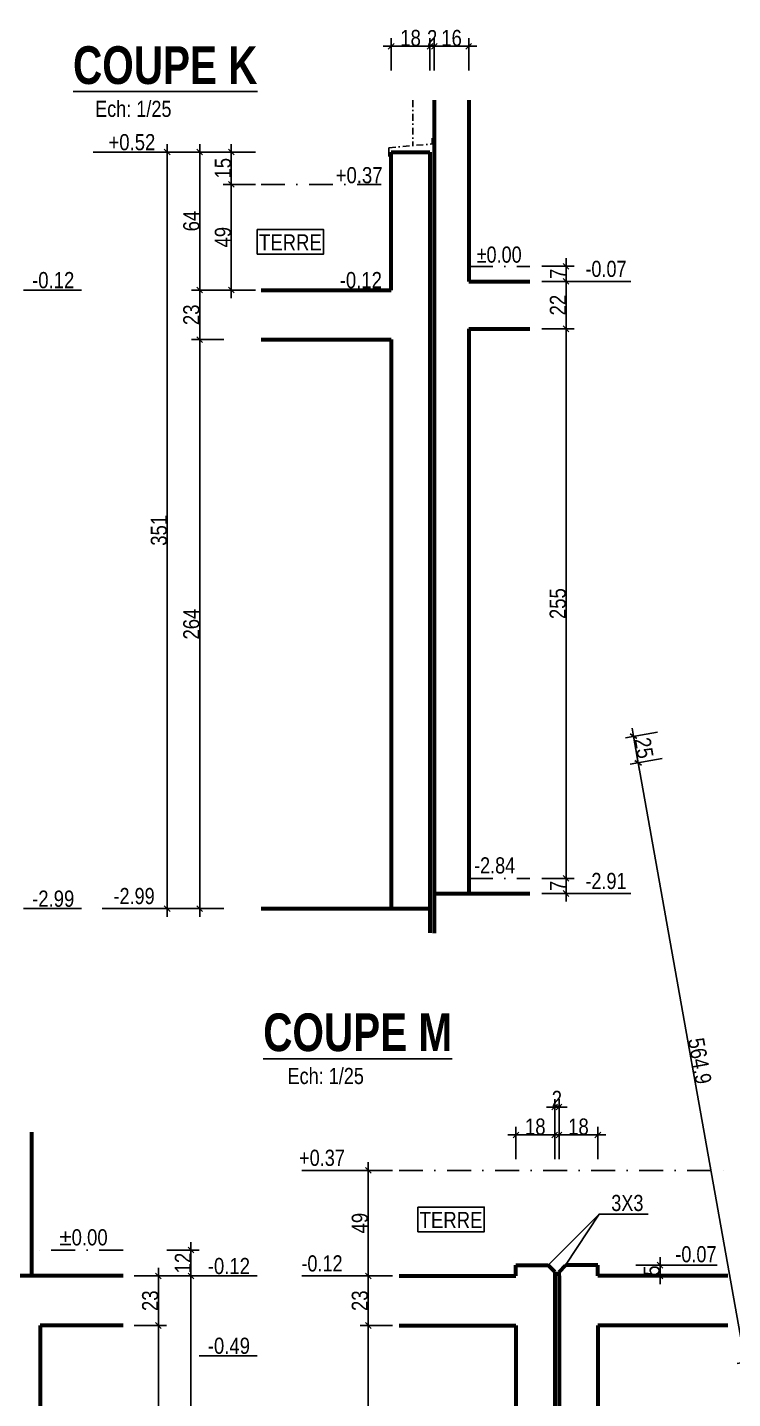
# Model space of a CAD drawing. Header units: centimetres. Extents: x 38820 to 82487, y -36363 to -12804.
# Drawn here: x 46675 to 47329, y -25191 to -23919 of the extents above; entities that cross this region are included whole.
import ezdxf
from ezdxf.enums import TextEntityAlignment as Align

# ---------------------------------------------------------------- set-up
doc = ezdxf.new("R2010")
doc.units = ezdxf.units.CM
doc.header["$LTSCALE"] = 0.5
doc.linetypes.add('TIRETPT2', pattern=[12.7, 6.35, -3.175, 0, -3.175])
doc.layers.get('DEFPOINTS').update_dxf_attribs({"linetype": 'CONTINUOUS'})
for name, color, linetype in [('01_cote_gen', 4, 'CONTINUOUS'), ('01_linteaux', 2, 'CONTINUOUS'), ('01_texte', 230, 'CONTINUOUS'), ('AA_COTES', 2, 'CONTINUOUS')]:
    doc.layers.add(name, color=color, linetype=linetype)
doc.layers.add('01_murs_coup', color=5, linetype='CONTINUOUS', lineweight=60)
doc.styles.add('Arial Narrow', font='ARIALN.TTF')
doc.styles.add('impact', font='impact.ttf')
doc.styles.add('MATTE_TXT', font='arial.ttf')
doc.styles.add('STYLE2', font='ARIALN.TTF')
doc.dimstyles.new('JB25', dxfattribs={"dimscale": 0.1, "dimtxt": 150, "dimasz": 15, "dimexe": 0.1, "dimexo": 0.1, "dimgap": 0.09, "dimtad": 1, "dimdec": 1, "dimlfac": 0.5, "dimdsep": 46, "dimtxsty": 'STYLE2', "dimblk1": 'BOND_G', "dimblk2": 'BOND_D', "dimsah": 1, "dimcen": 1.5, "dimdle": 0.01, "dimse1": 1, "dimse2": 1, "dimclrd": 4, "dimclre": 2, "dimclrt": 6, "dimazin": 2, "dimtfac": 2.333333, "dimtdec": 1, "dimtix": 1, "dimtmove": 2, "dimatfit": 3, "dimldrblk": 'BOND_G', "dimfxl": 1, "dimtolj": 1, "dimtzin": 0, "dimarcsym": 0})
doc.dimstyles.new('JB50', dxfattribs={"dimscale": 0.1, "dimtxt": 150, "dimasz": 15, "dimexe": 0.1, "dimexo": 0.1, "dimgap": 0.09, "dimtad": 1, "dimdec": 1, "dimdsep": 46, "dimtxsty": 'STYLE2', "dimblk1": 'BOND_G', "dimblk2": 'BOND_D', "dimsah": 1, "dimcen": 1.5, "dimdle": 0.01, "dimse1": 1, "dimse2": 1, "dimclrd": 4, "dimclre": 2, "dimclrt": 6, "dimazin": 2, "dimtfac": 2.333333, "dimtdec": 1, "dimtix": 1, "dimtmove": 2, "dimatfit": 3, "dimldrblk": 'BOND_G', "dimfxl": 1, "dimtolj": 1, "dimtzin": 0, "dimarcsym": 0})

# ---------------------------------------------------------------- blocks, each defined once
blk = doc.blocks.new('BOND_G')
at = {"layer": 'AA_COTES', "color": 0}
for p, q in [((0, -5), (0, 15)), ((5, 0), (-5, 0)), ((1.77, 1.77), (-1.77, -1.77))]:
    blk.add_line(p, q, dxfattribs=at)
blk = doc.blocks.new('BOND_D')
at = {"layer": 'AA_COTES', "color": 0}
for p, q in [((5, 0), (-5, 0)), ((-1.77, -1.77), (1.77, 1.77)), ((0, 5), (0, -15))]:
    blk.add_line(p, q, dxfattribs=at)
blk = doc.blocks.new('*D1047')
at = {"layer": '01_cote_gen', "color": 4, "lineweight": -2, "transparency": 16777216}
blk.add_line((47340.7, -25155.6), (47242, -24602.5), dxfattribs=at)
at = {"layer": 'DEFPOINTS', "color": 0}
for p in [(47290.3, -24592.3), (47241.8, -24601), (47389.6, -25148.4)]:
    blk.add_point(p, dxfattribs=at)
at = {"layer": '01_cote_gen', "color": 4, "lineweight": -2, "transparency": 16777216, "xscale": 1.5, "yscale": 1.5, "zscale": 1.5}
for name, p, rotation in [('BOND_D', (47241.8, -24601), 100.117018830352), ('BOND_G', (47341, -25157.1), 280.117018830352)]:
    blk.add_blockref(name, p, dxfattribs=dict(at, rotation=rotation))
at = {"layer": '01_cote_gen', "color": 6, "transparency": 16777216, "insert": (47298.9, -24877.7), "char_height": 15, "attachment_point": 5, "rotation": 280.117, "style": 'STYLE2'}
blk.add_mtext('\\A1;564.9', dxfattribs=at)
blk = doc.blocks.new('*D1048')
at = {"layer": '01_cote_gen', "color": 4, "lineweight": -2, "transparency": 16777216}
blk.add_line((47241.5, -24599.5), (47237.7, -24577.9), dxfattribs=at)
at = {"layer": 'DEFPOINTS', "color": 0}
for p in [(47286, -24567.7), (47237.4, -24576.4), (47290.3, -24592.3)]:
    blk.add_point(p, dxfattribs=at)
at = {"layer": '01_cote_gen', "color": 4, "lineweight": -2, "transparency": 16777216, "xscale": 1.5, "yscale": 1.5, "zscale": 1.5}
for name, p, rotation in [('BOND_D', (47237.4, -24576.4), 100.117018830352), ('BOND_G', (47241.8, -24601), 280.117018830352)]:
    blk.add_blockref(name, p, dxfattribs=dict(at, rotation=rotation))
at = {"layer": '01_cote_gen', "color": 6, "transparency": 16777216, "insert": (47247.1, -24587.3), "char_height": 15, "attachment_point": 5, "rotation": 280.117, "style": 'STYLE2'}
blk.add_mtext('\\A1;25', dxfattribs=at)
blk = doc.blocks.new('*D1049')
at = {"layer": '01_cote_gen', "color": 4, "lineweight": -2, "transparency": 16777216}
blk.add_line((46796.7, -25078.7), (46796.7, -25121.7), dxfattribs=at)
at = {"layer": 'DEFPOINTS', "color": 0}
for p in [(46763.9, -25077.2), (46763.9, -25123.2), (46796.7, -25123.2)]:
    blk.add_point(p, dxfattribs=at)
at = {"layer": '01_cote_gen', "color": 4, "lineweight": -2, "transparency": 16777216, "xscale": 1.5, "yscale": 1.5, "zscale": 1.5}
for name, p, rotation in [('BOND_G', (46796.7, -25077.2), 90), ('BOND_D', (46796.7, -25123.2), 270)]:
    blk.add_blockref(name, p, dxfattribs=dict(at, rotation=rotation))
at = {"layer": '01_cote_gen', "color": 6, "transparency": 16777216, "insert": (46789.1, -25100.2), "char_height": 15, "attachment_point": 5, "rotation": 90, "style": 'STYLE2'}
blk.add_mtext('\\A1;23', dxfattribs=at)
blk = doc.blocks.new('*D1050')
at = {"layer": '01_cote_gen', "color": 4, "lineweight": -2, "transparency": 16777216}
blk.add_line((46796.7, -25124.7), (46796.7, -25649.7), dxfattribs=at)
at = {"layer": 'DEFPOINTS', "color": 0}
for p in [(46774.2, -25123.2), (46763.9, -25651.2), (46796.7, -25651.2)]:
    blk.add_point(p, dxfattribs=at)
at = {"layer": '01_cote_gen', "color": 4, "lineweight": -2, "transparency": 16777216, "xscale": 1.5, "yscale": 1.5, "zscale": 1.5}
for name, p, rotation in [('BOND_G', (46796.7, -25123.2), 90), ('BOND_D', (46796.7, -25651.2), 270)]:
    blk.add_blockref(name, p, dxfattribs=dict(at, rotation=rotation))
at = {"layer": '01_cote_gen', "color": 6, "transparency": 16777216, "insert": (46789.1, -25387.2), "char_height": 15, "attachment_point": 5, "rotation": 90, "style": 'STYLE2'}
blk.add_mtext('\\A1;264', dxfattribs=at)
blk = doc.blocks.new('*D1052')
at = {"layer": '01_cote_gen', "color": 4, "lineweight": -2, "transparency": 16777216}
blk.add_line((46826.9, -25078.7), (46826.9, -25649.7), dxfattribs=at)
at = {"layer": 'DEFPOINTS', "color": 0}
for p in [(46804.2, -25077.2), (46804.2, -25651.2), (46826.9, -25651.2)]:
    blk.add_point(p, dxfattribs=at)
at = {"layer": '01_cote_gen', "color": 4, "lineweight": -2, "transparency": 16777216, "xscale": 1.5, "yscale": 1.5, "zscale": 1.5}
for name, p, rotation in [('BOND_G', (46826.9, -25077.2), 90), ('BOND_D', (46826.9, -25651.2), 270)]:
    blk.add_blockref(name, p, dxfattribs=dict(at, rotation=rotation))
at = {"layer": '01_cote_gen', "color": 6, "transparency": 16777216, "insert": (46819.2, -25364.2), "char_height": 15, "attachment_point": 5, "rotation": 90, "style": 'STYLE2'}
blk.add_mtext('\\A1;287', dxfattribs=at)
blk = doc.blocks.new('*D1053')
at = {"layer": '01_cote_gen', "color": 4, "lineweight": -2, "transparency": 16777216}
blk.add_line((46826.9, -25054.7), (46826.9, -25075.7), dxfattribs=at)
at = {"layer": 'DEFPOINTS', "color": 0}
for p in [(46763.9, -25053.2), (46763.9, -25077.2), (46826.9, -25077.2)]:
    blk.add_point(p, dxfattribs=at)
at = {"layer": '01_cote_gen', "color": 4, "lineweight": -2, "transparency": 16777216, "xscale": 1.5, "yscale": 1.5, "zscale": 1.5}
for name, p, rotation in [('BOND_G', (46826.9, -25053.2), 90), ('BOND_D', (46826.9, -25077.2), 270)]:
    blk.add_blockref(name, p, dxfattribs=dict(at, rotation=rotation))
at = {"layer": '01_cote_gen', "color": 6, "transparency": 16777216, "insert": (46819.4, -25065.2), "char_height": 15, "attachment_point": 5, "rotation": 90, "style": 'STYLE2'}
blk.add_mtext('\\A1;12', dxfattribs=at)
blk = doc.blocks.new('*D1077')
at = {"layer": '01_cote_gen', "color": 4, "lineweight": -2, "transparency": 16777216}
blk.add_line((46835, -24206.8), (46835, -24163.8), dxfattribs=at)
at = {"layer": 'DEFPOINTS', "color": 0}
for p in [(46433.9, -24162.3), (46835, -24162.3), (46446.3, -24208.3)]:
    blk.add_point(p, dxfattribs=at)
at = {"layer": '01_cote_gen', "color": 4, "lineweight": -2, "transparency": 16777216, "xscale": 1.5, "yscale": 1.5, "zscale": 1.5}
for name, p, rotation in [('BOND_D', (46835, -24162.3), 90), ('BOND_G', (46835, -24208.3), 270)]:
    blk.add_blockref(name, p, dxfattribs=dict(at, rotation=rotation))
at = {"layer": '01_cote_gen', "color": 6, "transparency": 16777216, "insert": (46827.3, -24185.3), "char_height": 15, "attachment_point": 5, "rotation": 90, "style": 'STYLE2'}
blk.add_mtext('\\A1;23', dxfattribs=at)
blk = doc.blocks.new('*D1078')
at = {"layer": '01_cote_gen', "color": 4, "lineweight": -2, "transparency": 16777216}
blk.add_line((46835, -24160.8), (46835, -24035.8), dxfattribs=at)
at = {"layer": 'DEFPOINTS', "color": 0}
for p in [(46835, -24034.3), (46921.8, -24034.3), (46903.8, -24162.3)]:
    blk.add_point(p, dxfattribs=at)
at = {"layer": '01_cote_gen', "color": 4, "lineweight": -2, "transparency": 16777216, "xscale": 1.5, "yscale": 1.5, "zscale": 1.5}
for name, p, rotation in [('BOND_D', (46835, -24034.3), 90), ('BOND_G', (46835, -24162.3), 270)]:
    blk.add_blockref(name, p, dxfattribs=dict(at, rotation=rotation))
at = {"layer": '01_cote_gen', "color": 6, "transparency": 16777216, "insert": (46827.3, -24098.3), "char_height": 15, "attachment_point": 5, "rotation": 90, "style": 'STYLE2'}
blk.add_mtext('\\A1;64', dxfattribs=at)
blk = doc.blocks.new('*D1079')
at = {"layer": '01_cote_gen', "color": 4, "lineweight": -2, "transparency": 16777216}
blk.add_line((46835, -24734.8), (46835, -24209.8), dxfattribs=at)
at = {"layer": 'DEFPOINTS', "color": 0}
for p in [(46835, -24208.3), (46906, -24208.3), (46906, -24736.3)]:
    blk.add_point(p, dxfattribs=at)
at = {"layer": '01_cote_gen', "color": 4, "lineweight": -2, "transparency": 16777216, "xscale": 1.5, "yscale": 1.5, "zscale": 1.5}
for name, p, rotation in [('BOND_D', (46835, -24208.3), 90), ('BOND_G', (46835, -24736.3), 270)]:
    blk.add_blockref(name, p, dxfattribs=dict(at, rotation=rotation))
at = {"layer": '01_cote_gen', "color": 6, "transparency": 16777216, "insert": (46827.3, -24472.3), "char_height": 15, "attachment_point": 5, "rotation": 90, "style": 'STYLE2'}
blk.add_mtext('\\A1;264', dxfattribs=at)
blk = doc.blocks.new('*D1080')
at = {"layer": '01_cote_gen', "color": 4, "lineweight": -2, "transparency": 16777216}
blk.add_line((46804.8, -24734.8), (46804.8, -24035.8), dxfattribs=at)
at = {"layer": 'DEFPOINTS', "color": 0}
for p in [(46804.8, -24034.3), (46921.8, -24034.3), (46903.3, -24736.3)]:
    blk.add_point(p, dxfattribs=at)
at = {"layer": '01_cote_gen', "color": 4, "lineweight": -2, "transparency": 16777216, "xscale": 1.5, "yscale": 1.5, "zscale": 1.5}
for name, p, rotation in [('BOND_D', (46804.8, -24034.3), 90), ('BOND_G', (46804.8, -24736.3), 270)]:
    blk.add_blockref(name, p, dxfattribs=dict(at, rotation=rotation))
at = {"layer": '01_cote_gen', "color": 6, "transparency": 16777216, "insert": (46797.2, -24385.3), "char_height": 15, "attachment_point": 5, "rotation": 90, "style": 'STYLE2'}
blk.add_mtext('\\A1;351', dxfattribs=at)
blk = doc.blocks.new('*D1081')
at = {"layer": '01_cote_gen', "color": 4, "lineweight": -2, "transparency": 16777216}
blk.add_line((46864.2, -24160.8), (46864.2, -24065.8), dxfattribs=at)
at = {"layer": 'DEFPOINTS', "color": 0}
for p in [(46864.2, -24064.3), (46891.9, -24064.3), (46857.5, -24162.3)]:
    blk.add_point(p, dxfattribs=at)
at = {"layer": '01_cote_gen', "color": 4, "lineweight": -2, "transparency": 16777216, "xscale": 1.5, "yscale": 1.5, "zscale": 1.5}
for name, p, rotation in [('BOND_D', (46864.2, -24064.3), 90), ('BOND_G', (46864.2, -24162.3), 270)]:
    blk.add_blockref(name, p, dxfattribs=dict(at, rotation=rotation))
at = {"layer": '01_cote_gen', "color": 6, "transparency": 16777216, "insert": (46856.6, -24113.3), "char_height": 15, "attachment_point": 5, "rotation": 90, "style": 'STYLE2'}
blk.add_mtext('\\A1;49', dxfattribs=at)
blk = doc.blocks.new('*D1082')
at = {"layer": '01_cote_gen', "color": 4, "lineweight": -2, "transparency": 16777216}
blk.add_line((46864.2, -24062.8), (46864.2, -24035.8), dxfattribs=at)
at = {"layer": 'DEFPOINTS', "color": 0}
for p in [(46857.5, -24034.3), (46864.2, -24034.3), (46875.6, -24064.3)]:
    blk.add_point(p, dxfattribs=at)
at = {"layer": '01_cote_gen', "color": 4, "lineweight": -2, "transparency": 16777216, "xscale": 1.5, "yscale": 1.5, "zscale": 1.5}
for name, p, rotation in [('BOND_D', (46864.2, -24034.3), 90), ('BOND_G', (46864.2, -24064.3), 270)]:
    blk.add_blockref(name, p, dxfattribs=dict(at, rotation=rotation))
at = {"layer": '01_cote_gen', "color": 6, "transparency": 16777216, "insert": (46856.6, -24049.3), "char_height": 15, "attachment_point": 5, "rotation": 90, "style": 'STYLE2'}
blk.add_mtext('\\A1;15', dxfattribs=at)
blk = doc.blocks.new('*D1083')
at = {"layer": '01_cote_gen', "color": 4, "lineweight": -2, "transparency": 16777216}
blk.add_line((47174.9, -24199.8), (47174.9, -24706.8), dxfattribs=at)
at = {"layer": 'DEFPOINTS', "color": 0}
for p in [(47141.4, -24198.3), (47141.4, -24708.3), (47174.9, -24708.3)]:
    blk.add_point(p, dxfattribs=at)
at = {"layer": '01_cote_gen', "color": 4, "lineweight": -2, "transparency": 16777216, "xscale": 1.5, "yscale": 1.5, "zscale": 1.5}
for name, p, rotation in [('BOND_G', (47174.9, -24198.3), 90), ('BOND_D', (47174.9, -24708.3), 270)]:
    blk.add_blockref(name, p, dxfattribs=dict(at, rotation=rotation))
at = {"layer": '01_cote_gen', "color": 6, "transparency": 16777216, "insert": (47167.2, -24453.3), "char_height": 15, "attachment_point": 5, "rotation": 90, "style": 'STYLE2'}
blk.add_mtext('\\A1;255', dxfattribs=at)
blk = doc.blocks.new('*D1084')
at = {"layer": '01_cote_gen', "color": 4, "lineweight": -2, "transparency": 16777216}
blk.add_line((47174.9, -24709.8), (47174.9, -24720.8), dxfattribs=at)
at = {"layer": 'DEFPOINTS', "color": 0}
for p in [(47141.4, -24708.3), (47141.4, -24722.3), (47174.9, -24722.3)]:
    blk.add_point(p, dxfattribs=at)
at = {"layer": '01_cote_gen', "color": 4, "lineweight": -2, "transparency": 16777216, "xscale": 1.5, "yscale": 1.5, "zscale": 1.5}
for name, p, rotation in [('BOND_G', (47174.9, -24708.3), 90), ('BOND_D', (47174.9, -24722.3), 270)]:
    blk.add_blockref(name, p, dxfattribs=dict(at, rotation=rotation))
at = {"layer": '01_cote_gen', "color": 6, "transparency": 16777216, "insert": (47167.4, -24715.3), "char_height": 15, "attachment_point": 5, "rotation": 90, "style": 'STYLE2'}
blk.add_mtext('\\A1;7', dxfattribs=at)
blk = doc.blocks.new('*D1085')
at = {"layer": '01_cote_gen', "color": 4, "lineweight": -2, "transparency": 16777216}
blk.add_line((47174.9, -24155.8), (47174.9, -24196.8), dxfattribs=at)
at = {"layer": 'DEFPOINTS', "color": 0}
for p in [(47141.4, -24154.3), (47141.4, -24198.3), (47174.9, -24198.3)]:
    blk.add_point(p, dxfattribs=at)
at = {"layer": '01_cote_gen', "color": 4, "lineweight": -2, "transparency": 16777216, "xscale": 1.5, "yscale": 1.5, "zscale": 1.5}
for name, p, rotation in [('BOND_G', (47174.9, -24154.3), 90), ('BOND_D', (47174.9, -24198.3), 270)]:
    blk.add_blockref(name, p, dxfattribs=dict(at, rotation=rotation))
at = {"layer": '01_cote_gen', "color": 6, "transparency": 16777216, "insert": (47167.3, -24176.3), "char_height": 15, "attachment_point": 5, "rotation": 90, "style": 'STYLE2'}
blk.add_mtext('\\A1;22', dxfattribs=at)
blk = doc.blocks.new('*D1086')
at = {"layer": '01_cote_gen', "color": 4, "lineweight": -2, "transparency": 16777216}
blk.add_line((47174.9, -24141.8), (47174.9, -24152.8), dxfattribs=at)
at = {"layer": 'DEFPOINTS', "color": 0}
for p in [(47141.4, -24140.3), (47141.4, -24154.3), (47174.9, -24154.3)]:
    blk.add_point(p, dxfattribs=at)
at = {"layer": '01_cote_gen', "color": 4, "lineweight": -2, "transparency": 16777216, "xscale": 1.5, "yscale": 1.5, "zscale": 1.5}
for name, p, rotation in [('BOND_G', (47174.9, -24140.3), 90), ('BOND_D', (47174.9, -24154.3), 270)]:
    blk.add_blockref(name, p, dxfattribs=dict(at, rotation=rotation))
at = {"layer": '01_cote_gen', "color": 6, "transparency": 16777216, "insert": (47167.4, -24147.3), "char_height": 15, "attachment_point": 5, "rotation": 90, "style": 'STYLE2'}
blk.add_mtext('\\A1;7', dxfattribs=at)
blk = doc.blocks.new('*D1087')
at = {"layer": '01_cote_gen', "color": 4, "lineweight": -2, "transparency": 16777216}
blk.add_line((47014.1, -23936.1), (47047.1, -23936.1), dxfattribs=at)
at = {"layer": 'DEFPOINTS', "color": 0}
for p in [(47048.6, -23936.1), (47012.6, -24034.3), (47048.6, -24034.3)]:
    blk.add_point(p, dxfattribs=at)
at = {"layer": '01_cote_gen', "color": 4, "lineweight": -2, "transparency": 16777216, "xscale": 1.5, "yscale": 1.5, "zscale": 1.5, "rotation": 180}
blk.add_blockref('BOND_G', (47012.6, -23936.1), dxfattribs=at)
at = {"layer": '01_cote_gen', "color": 4, "lineweight": -2, "transparency": 16777216, "xscale": 1.5, "yscale": 1.5, "zscale": 1.5}
blk.add_blockref('BOND_D', (47048.6, -23936.1), dxfattribs=at)
at = {"layer": '01_cote_gen', "color": 6, "transparency": 16777216, "insert": (47030.6, -23928.5), "char_height": 15, "attachment_point": 5, "style": 'STYLE2'}
blk.add_mtext('\\A1;18', dxfattribs=at)
blk = doc.blocks.new('*D1088')
at = {"layer": '01_cote_gen', "color": 4, "lineweight": -2, "transparency": 16777216}
for p, q in [((47047.1, -23936.1), (47045.6, -23936.1)), ((47052.6, -23936.1), (47048.6, -23936.1)), ((47054.1, -23936.1), (47055.6, -23936.1))]:
    blk.add_line(p, q, dxfattribs=at)
at = {"layer": 'DEFPOINTS', "color": 0}
for p in [(47048.6, -23936.1), (47048.6, -23958.6), (47052.6, -23986.2)]:
    blk.add_point(p, dxfattribs=at)
at = {"layer": '01_cote_gen', "color": 4, "lineweight": -2, "transparency": 16777216, "xscale": 1.5, "yscale": 1.5, "zscale": 1.5}
blk.add_blockref('BOND_D', (47048.6, -23936.1), dxfattribs=at)
at = {"layer": '01_cote_gen', "color": 4, "lineweight": -2, "transparency": 16777216, "xscale": 1.5, "yscale": 1.5, "zscale": 1.5, "rotation": 180}
blk.add_blockref('BOND_G', (47052.6, -23936.1), dxfattribs=at)
at = {"layer": '01_cote_gen', "color": 6, "transparency": 16777216, "insert": (47050.6, -23928.6), "char_height": 15, "attachment_point": 5, "style": 'STYLE2'}
blk.add_mtext('\\A1;2', dxfattribs=at)
blk = doc.blocks.new('*D1089')
at = {"layer": '01_cote_gen', "color": 4, "lineweight": -2, "transparency": 16777216}
blk.add_line((47054.1, -23936.1), (47083.1, -23936.1), dxfattribs=at)
at = {"layer": 'DEFPOINTS', "color": 0}
for p in [(47084.6, -23936.1), (47052.6, -23958.6), (47084.6, -23986.2)]:
    blk.add_point(p, dxfattribs=at)
at = {"layer": '01_cote_gen', "color": 4, "lineweight": -2, "transparency": 16777216, "xscale": 1.5, "yscale": 1.5, "zscale": 1.5, "rotation": 180}
blk.add_blockref('BOND_G', (47052.6, -23936.1), dxfattribs=at)
at = {"layer": '01_cote_gen', "color": 4, "lineweight": -2, "transparency": 16777216, "xscale": 1.5, "yscale": 1.5, "zscale": 1.5}
blk.add_blockref('BOND_D', (47084.6, -23936.1), dxfattribs=at)
at = {"layer": '01_cote_gen', "color": 6, "transparency": 16777216, "insert": (47068.6, -23928.5), "char_height": 15, "attachment_point": 5, "style": 'STYLE2'}
blk.add_mtext('\\A1;16', dxfattribs=at)
blk = doc.blocks.new('*D1103')
at = {"layer": '01_cote_gen', "color": 4, "lineweight": -2, "transparency": 16777216}
blk.add_line((47129.8, -24946.4), (47162.8, -24946.4), dxfattribs=at)
at = {"layer": 'DEFPOINTS', "color": 0}
for p in [(47164.3, -24946.4), (47128.3, -24968.9), (47164.3, -24968.9)]:
    blk.add_point(p, dxfattribs=at)
at = {"layer": '01_cote_gen', "color": 4, "lineweight": -2, "transparency": 16777216, "xscale": 1.5, "yscale": 1.5, "zscale": 1.5, "rotation": 180}
blk.add_blockref('BOND_G', (47128.3, -24946.4), dxfattribs=at)
at = {"layer": '01_cote_gen', "color": 4, "lineweight": -2, "transparency": 16777216, "xscale": 1.5, "yscale": 1.5, "zscale": 1.5}
blk.add_blockref('BOND_D', (47164.3, -24946.4), dxfattribs=at)
at = {"layer": '01_cote_gen', "color": 6, "transparency": 16777216, "insert": (47146.3, -24938.7), "char_height": 15, "attachment_point": 5, "style": 'STYLE2'}
blk.add_mtext('\\A1;18', dxfattribs=at)
blk = doc.blocks.new('*D1100')
at = {"layer": '01_cote_gen', "color": 4, "lineweight": -2, "transparency": 16777216}
blk.add_line((46991.3, -25649.7), (46991.3, -25124.7), dxfattribs=at)
at = {"layer": 'DEFPOINTS', "color": 0}
for p in [(46991.3, -25123.2), (47019.9, -25123.2), (47019.9, -25651.2)]:
    blk.add_point(p, dxfattribs=at)
at = {"layer": '01_cote_gen', "color": 4, "lineweight": -2, "transparency": 16777216, "xscale": 1.5, "yscale": 1.5, "zscale": 1.5}
for name, p, rotation in [('BOND_D', (46991.3, -25123.2), 90), ('BOND_G', (46991.3, -25651.2), 270)]:
    blk.add_blockref(name, p, dxfattribs=dict(at, rotation=rotation))
at = {"layer": '01_cote_gen', "color": 6, "transparency": 16777216, "insert": (46983.6, -25387.2), "char_height": 15, "attachment_point": 5, "rotation": 90, "style": 'STYLE2'}
blk.add_mtext('\\A1;264', dxfattribs=at)
blk = doc.blocks.new('*D1101')
at = {"layer": '01_cote_gen', "color": 4, "lineweight": -2, "transparency": 16777216}
blk.add_line((46991.3, -25121.7), (46991.3, -25078.7), dxfattribs=at)
at = {"layer": 'DEFPOINTS', "color": 0}
for p in [(46991.3, -25077.2), (47031.3, -25077.2), (47019.9, -25123.2)]:
    blk.add_point(p, dxfattribs=at)
at = {"layer": '01_cote_gen', "color": 4, "lineweight": -2, "transparency": 16777216, "xscale": 1.5, "yscale": 1.5, "zscale": 1.5}
for name, p, rotation in [('BOND_D', (46991.3, -25077.2), 90), ('BOND_G', (46991.3, -25123.2), 270)]:
    blk.add_blockref(name, p, dxfattribs=dict(at, rotation=rotation))
at = {"layer": '01_cote_gen', "color": 6, "transparency": 16777216, "insert": (46983.6, -25100.2), "char_height": 15, "attachment_point": 5, "rotation": 90, "style": 'STYLE2'}
blk.add_mtext('\\A1;23', dxfattribs=at)
blk = doc.blocks.new('*D1102')
at = {"layer": '01_cote_gen', "color": 4, "lineweight": -2, "transparency": 16777216}
blk.add_line((46991.3, -25075.7), (46991.3, -24980.7), dxfattribs=at)
at = {"layer": 'DEFPOINTS', "color": 0}
for p in [(46991.3, -24979.2), (47035.8, -24979.2), (47035.8, -25077.2)]:
    blk.add_point(p, dxfattribs=at)
at = {"layer": '01_cote_gen', "color": 4, "lineweight": -2, "transparency": 16777216, "xscale": 1.5, "yscale": 1.5, "zscale": 1.5}
for name, p, rotation in [('BOND_D', (46991.3, -24979.2), 90), ('BOND_G', (46991.3, -25077.2), 270)]:
    blk.add_blockref(name, p, dxfattribs=dict(at, rotation=rotation))
at = {"layer": '01_cote_gen', "color": 6, "transparency": 16777216, "insert": (46983.6, -25028.2), "char_height": 15, "attachment_point": 5, "rotation": 90, "style": 'STYLE2'}
blk.add_mtext('\\A1;49', dxfattribs=at)
blk = doc.blocks.new('*D1104')
at = {"layer": '01_cote_gen', "color": 4, "lineweight": -2, "transparency": 16777216}
for p, q in [((47162.8, -24920.5), (47161.3, -24920.5)), ((47168.3, -24920.5), (47164.3, -24920.5)), ((47169.8, -24920.5), (47171.3, -24920.5))]:
    blk.add_line(p, q, dxfattribs=at)
at = {"layer": 'DEFPOINTS', "color": 0}
for p in [(47164.3, -24920.5), (47164.3, -24968.9), (47168.3, -24968.9)]:
    blk.add_point(p, dxfattribs=at)
at = {"layer": '01_cote_gen', "color": 4, "lineweight": -2, "transparency": 16777216, "xscale": 1.5, "yscale": 1.5, "zscale": 1.5}
blk.add_blockref('BOND_D', (47164.3, -24920.5), dxfattribs=at)
at = {"layer": '01_cote_gen', "color": 4, "lineweight": -2, "transparency": 16777216, "xscale": 1.5, "yscale": 1.5, "zscale": 1.5, "rotation": 180}
blk.add_blockref('BOND_G', (47168.3, -24920.5), dxfattribs=at)
at = {"layer": '01_cote_gen', "color": 6, "transparency": 16777216, "insert": (47166.3, -24912.9), "char_height": 15, "attachment_point": 5, "style": 'STYLE2'}
blk.add_mtext('\\A1;2', dxfattribs=at)
blk = doc.blocks.new('*D1105')
at = {"layer": '01_cote_gen', "color": 4, "lineweight": -2, "transparency": 16777216}
blk.add_line((47169.8, -24946.4), (47202.8, -24946.4), dxfattribs=at)
at = {"layer": 'DEFPOINTS', "color": 0}
for p in [(47204.3, -24946.4), (47168.3, -24966.2), (47204.3, -24968.9)]:
    blk.add_point(p, dxfattribs=at)
at = {"layer": '01_cote_gen', "color": 4, "lineweight": -2, "transparency": 16777216, "xscale": 1.5, "yscale": 1.5, "zscale": 1.5, "rotation": 180}
blk.add_blockref('BOND_G', (47168.3, -24946.4), dxfattribs=at)
at = {"layer": '01_cote_gen', "color": 4, "lineweight": -2, "transparency": 16777216, "xscale": 1.5, "yscale": 1.5, "zscale": 1.5}
blk.add_blockref('BOND_D', (47204.3, -24946.4), dxfattribs=at)
at = {"layer": '01_cote_gen', "color": 6, "transparency": 16777216, "insert": (47186.3, -24938.7), "char_height": 15, "attachment_point": 5, "style": 'STYLE2'}
blk.add_mtext('\\A1;18', dxfattribs=at)
blk = doc.blocks.new('*D1106')
at = {"layer": '01_cote_gen', "color": 4, "lineweight": -2, "transparency": 16777216}
blk.add_line((47262, -25068.7), (47262, -25075.7), dxfattribs=at)
at = {"layer": 'DEFPOINTS', "color": 0}
for p in [(47204.3, -25067.2), (47214.3, -25077.2), (47262, -25077.2)]:
    blk.add_point(p, dxfattribs=at)
at = {"layer": '01_cote_gen', "color": 4, "lineweight": -2, "transparency": 16777216, "xscale": 1.5, "yscale": 1.5, "zscale": 1.5}
for name, p, rotation in [('BOND_G', (47262, -25067.2), 90), ('BOND_D', (47262, -25077.2), 270)]:
    blk.add_blockref(name, p, dxfattribs=dict(at, rotation=rotation))
at = {"layer": '01_cote_gen', "color": 6, "transparency": 16777216, "insert": (47254.3, -25072.2), "char_height": 15, "attachment_point": 5, "rotation": 90, "style": 'STYLE2'}
blk.add_mtext('\\A1;5', dxfattribs=at)

msp = doc.modelspace()

# ---------------------------------------------------------------- linework, layer by layer
at = {"layer": '01_linteaux', "linetype": 'TIRETPT2', "ltscale": 2}
for p, q in [((47032.551, -23986.155), (47032.551, -24028.345)), ((47050.551, -24026.716), (47050.551, -24021.525)), ((47010.551, -24030.336), (47050.551, -24026.716))]:
    msp.add_line(p, q, dxfattribs=at)
at = {"layer": '01_linteaux', "linetype": 'TIRETPT2', "ltscale": 7}
for p, q in [((47010.551, -24038.305), (47010.551, -24030.336)), ((47010.551, -24038.305), (47012.045, -24036.871)), ((46891.855, -24064.336), (47012.551, -24064.336)), ((47084.551, -24140.336), (47141.387, -24140.336)), ((47084.551, -24708.336), (47141.387, -24708.336)), ((47019.896, -24979.227), (47324.602, -24979.227)), ((46763.939, -25053.227), (46678.896, -25053.227))]:
    msp.add_line(p, q, dxfattribs=at)
at = {"layer": '01_murs_coup'}
for p, q in [((47052.551, -23986.155), (47052.551, -24759.011)), ((47084.551, -23986.155), (47084.551, -24154.336)), ((47012.551, -24162.336), (47012.551, -24034.336)), ((47012.551, -24034.336), (47048.551, -24034.336)), ((47048.551, -24034.336), (47048.551, -24736.336)), ((46891.855, -24162.336), (47012.551, -24162.336)), ((47084.551, -24154.336), (47141.387, -24154.336)), ((47084.551, -24198.336), (47141.387, -24198.336)), ((47084.551, -24198.336), (47084.551, -24722.336)), ((46891.855, -24208.336), (47012.551, -24208.336)), ((47012.551, -24208.336), (47012.551, -24736.336)), ((47052.551, -24722.336), (47141.387, -24722.336)), ((46891.855, -24736.336), (47048.551, -24736.336)), ((47048.551, -24736.336), (47048.551, -24758.782)), ((46678.896, -24943.662), (46678.896, -25077.227)), ((46763.939, -25077.227), (46646.896, -25077.227)), ((47019.896, -25077.227), (47128.3, -25077.227)), ((47128.3, -25077.227), (47128.3, -25067.227)), ((47128.3, -25067.227), (47158.3, -25067.227)), ((47164.3, -25073.227), (47158.3, -25067.227)), ((47164.3, -25073.227), (47164.3, -25077.227)), ((47164.3, -25077.227), (47164.3, -25651.227)), ((47168.3, -25073.227), (47174.3, -25067.227)), ((47168.3, -25077.227), (47168.3, -25073.227)), ((47168.3, -25077.227), (47168.3, -25651.227)), ((47204.3, -25067.227), (47174.3, -25067.227)), ((47204.3, -25077.227), (47204.3, -25067.227)), ((47324.997, -25077.227), (47204.3, -25077.227)), ((46686.896, -25123.227), (46686.896, -25651.227)), ((46763.939, -25123.227), (46686.896, -25123.227)), ((47019.896, -25123.227), (47128.3, -25123.227)), ((47128.3, -25123.227), (47128.3, -25651.227)), ((47324.997, -25123.227), (47204.3, -25123.227)), ((47204.3, -25123.227), (47204.3, -25651.227))]:
    msp.add_line(p, q, dxfattribs=at)
at = {"layer": '01_texte'}
for p, q in [((46736.09, -24034.336), (46797.321, -24034.336)), ((46725.456, -24162.336), (46671.429, -24162.336)), ((47182.383, -24154.336), (47235.08, -24154.336)), ((47182.383, -24722.336), (47235.08, -24722.336)), ((46725.456, -24736.336), (46671.429, -24736.336)), ((46744.624, -24736.336), (46797.321, -24736.336)), ((46929.614, -24979.227), (46983.81, -24979.227)), ((47158.3, -25067.227), (47205.661, -25019.866)), ((47205.661, -25019.866), (47174.3, -25067.227)), ((47205.661, -25019.866), (47251.148, -25019.866)), ((46888.438, -25077.227), (46834.41, -25077.227)), ((46929.614, -25077.227), (46983.81, -25077.227)), ((47269.475, -25067.227), (47314.936, -25067.227)), ((46888.438, -25151.227), (46834.41, -25151.227))]:
    msp.add_line(p, q, dxfattribs=at)
for points in [[(46888.322, -24106.171), (46949.901, -24106.171), (46949.901, -24128.975), (46888.322, -24128.975)], [(47037.347, -25013.315), (47098.927, -25013.315), (47098.927, -25036.119), (47037.347, -25036.119)]]:
    msp.add_lwpolyline(points, close=True, dxfattribs=at)

# ---------------------------------------------------------------- texts
at = {"layer": '01_texte', "style": 'impact'}
for s, p in [('%%UCOUPE K', (46802.991, -23981.608)), ('%%UCOUPE M', (46981.517, -24879.077))]:
    msp.add_text(s, height=35, dxfattribs=at).set_placement(p, align=Align.BOTTOM_CENTER)
at = {"layer": '01_texte', "style": 'MATTE_TXT', "width": 0.8}
for s, p in [('Ech: 1/25', (46773.371, -24006.168)), ('%%P0.00', (47112.757, -24141.433)), ('-0.07', (47211.862, -24154.655)), ('-2.84', (47108.574, -24708.203)), ('-2.91', (47211.862, -24722.655)), ('-2.99', (46774.104, -24736.655)), ('Ech: 1/25', (46951.897, -24903.637)), ('+0.37', (46948.415, -24979.546)), ('3X3', (47231.69, -25021.47)), ('-0.07', (47295.325, -25069.024)), ('-0.12', (46948.415, -25077.546))]:
    msp.add_text(s, height=15, dxfattribs=at).set_placement(p, align=Align.BOTTOM_CENTER)
at = {"layer": '01_texte', "style": 'Arial Narrow'}
for s, p in [('+0.52', (46750.322, -24032.591)), ('+0.37', (46961.103, -24063.226)), ('TERRE', (46889.988, -24125.617)), ('-0.12', (46679.495, -24160.591)), ('-0.12', (46964.877, -24160.591)), ('-2.99', (46679.495, -24734.591)), ('TERRE', (47039.013, -25032.761)), ('%%P0.00', (46704.653, -25048.847)), ('-0.12', (46842.477, -25075.481)), ('-0.49', (46842.477, -25149.481))]:
    msp.add_text(s, height=15, dxfattribs=at).set_placement(p)

# ---------------------------------------------------------------- dimensions: what is measured, and where the dimension line sits
at = {"layer": '01_cote_gen'}
for base, p1, p2, picture, middle in [((47048.551, -23936.128), (47012.551, -24034.336), (47048.551, -24034.336), '*D1087', (47030.551, -23928.461)), ((47048.551, -23936.128), (47052.551, -23986.155), (47048.551, -23958.628), '*D1088', (47050.551, -23928.589)), ((47084.551, -23936.128), (47052.551, -23958.628), (47084.551, -23986.155), '*D1089', (47068.551, -23928.461)), ((47164.3, -24920.487), (47168.3, -24968.857), (47164.3, -24968.857), '*D1104', (47166.3, -24912.947)), ((47164.3, -24946.357), (47128.3, -24968.857), (47164.3, -24968.857), '*D1103', (47146.3, -24938.689)), ((47204.3, -24946.357), (47168.3, -24966.205), (47204.3, -24968.857), '*D1105', (47186.3, -24938.689))]:
    dim = msp.add_linear_dim(base=base, p1=p1, p2=p2, dimstyle='JB25', dxfattribs=at)
    dim.commit()
    dim.dimension.update_dxf_attribs({"geometry": picture, "text_midpoint": middle})
for base, p1, p2, angle, dimstyle, picture, middle in [((46804.821, -24034.336), (46903.315, -24736.336), (46921.821, -24034.336), 90, 'JB25', '*D1080', (46797.154, -24385.336)), ((46834.971, -24034.336), (46903.821, -24162.336), (46921.821, -24034.336), 90, 'JB25', '*D1078', (46827.303, -24098.336)), ((46864.243, -24034.336), (46875.571, -24064.336), (46857.471, -24034.336), 90, 'JB25', '*D1082', (46856.576, -24049.336)), ((46864.243, -24064.336), (46857.471, -24162.336), (46891.855, -24064.336), 90, 'JB25', '*D1081', (46856.576, -24113.336)), ((47174.883, -24154.336), (47141.387, -24140.336), (47141.387, -24154.336), 90, 'JB25', '*D1086', (47167.374, -24147.336)), ((47174.883, -24198.336), (47141.387, -24154.336), (47141.387, -24198.336), 90, 'JB25', '*D1085', (47167.343, -24176.336)), ((46834.971, -24162.336), (46446.285, -24208.336), (46433.886, -24162.336), 90, 'JB25', '*D1077', (46827.303, -24185.336)), ((47174.883, -24708.336), (47141.387, -24198.336), (47141.387, -24708.336), 90, 'JB25', '*D1083', (47167.215, -24453.336)), ((46834.971, -24208.336), (46906.018, -24736.336), (46906.018, -24208.336), 90, 'JB25', '*D1079', (46827.303, -24472.336)), ((47237.389, -24576.388), (47290.345, -24592.334), (47285.953, -24567.722), 280.117019, 'JB50', '*D1048', (47247.133, -24587.347)), ((47241.78, -24600.999), (47389.567, -25148.408), (47290.345, -24592.334), 280.117019, 'JB50', '*D1047', (47298.94, -24877.689)), ((47174.883, -24722.336), (47141.387, -24708.336), (47141.387, -24722.336), 90, 'JB25', '*D1084', (47167.374, -24715.336)), ((46991.31, -24979.227), (47035.814, -25077.227), (47035.814, -24979.227), 90, 'JB25', '*D1102', (46983.643, -25028.227)), ((46826.91, -25077.227), (46763.939, -25053.227), (46763.939, -25077.227), 90, 'JB25', '*D1053', (46819.371, -25065.227)), ((47261.975, -25077.227), (47204.3, -25067.227), (47214.279, -25077.227), 90, 'JB25', '*D1106', (47254.338, -25072.227)), ((46796.738, -25123.227), (46763.939, -25077.227), (46763.939, -25123.227), 90, 'JB25', '*D1049', (46789.07, -25100.227)), ((46826.91, -25651.227), (46804.238, -25077.227), (46804.238, -25651.227), 90, 'JB25', '*D1052', (46819.243, -25364.227)), ((46991.31, -25077.227), (47019.896, -25123.227), (47031.347, -25077.227), 90, 'JB25', '*D1101', (46983.643, -25100.227)), ((46796.738, -25651.227), (46774.238, -25123.227), (46763.939, -25651.227), 90, 'JB25', '*D1050', (46789.07, -25387.227)), ((46991.31, -25123.227), (47019.896, -25651.227), (47019.896, -25123.227), 90, 'JB25', '*D1100', (46983.643, -25387.227))]:
    dim = msp.add_linear_dim(base=base, p1=p1, p2=p2, angle=angle, dimstyle=dimstyle, dxfattribs=at)
    dim.commit()
    dim.dimension.update_dxf_attribs({"geometry": picture, "text_midpoint": middle})

doc.saveas('drawing.dxf')
